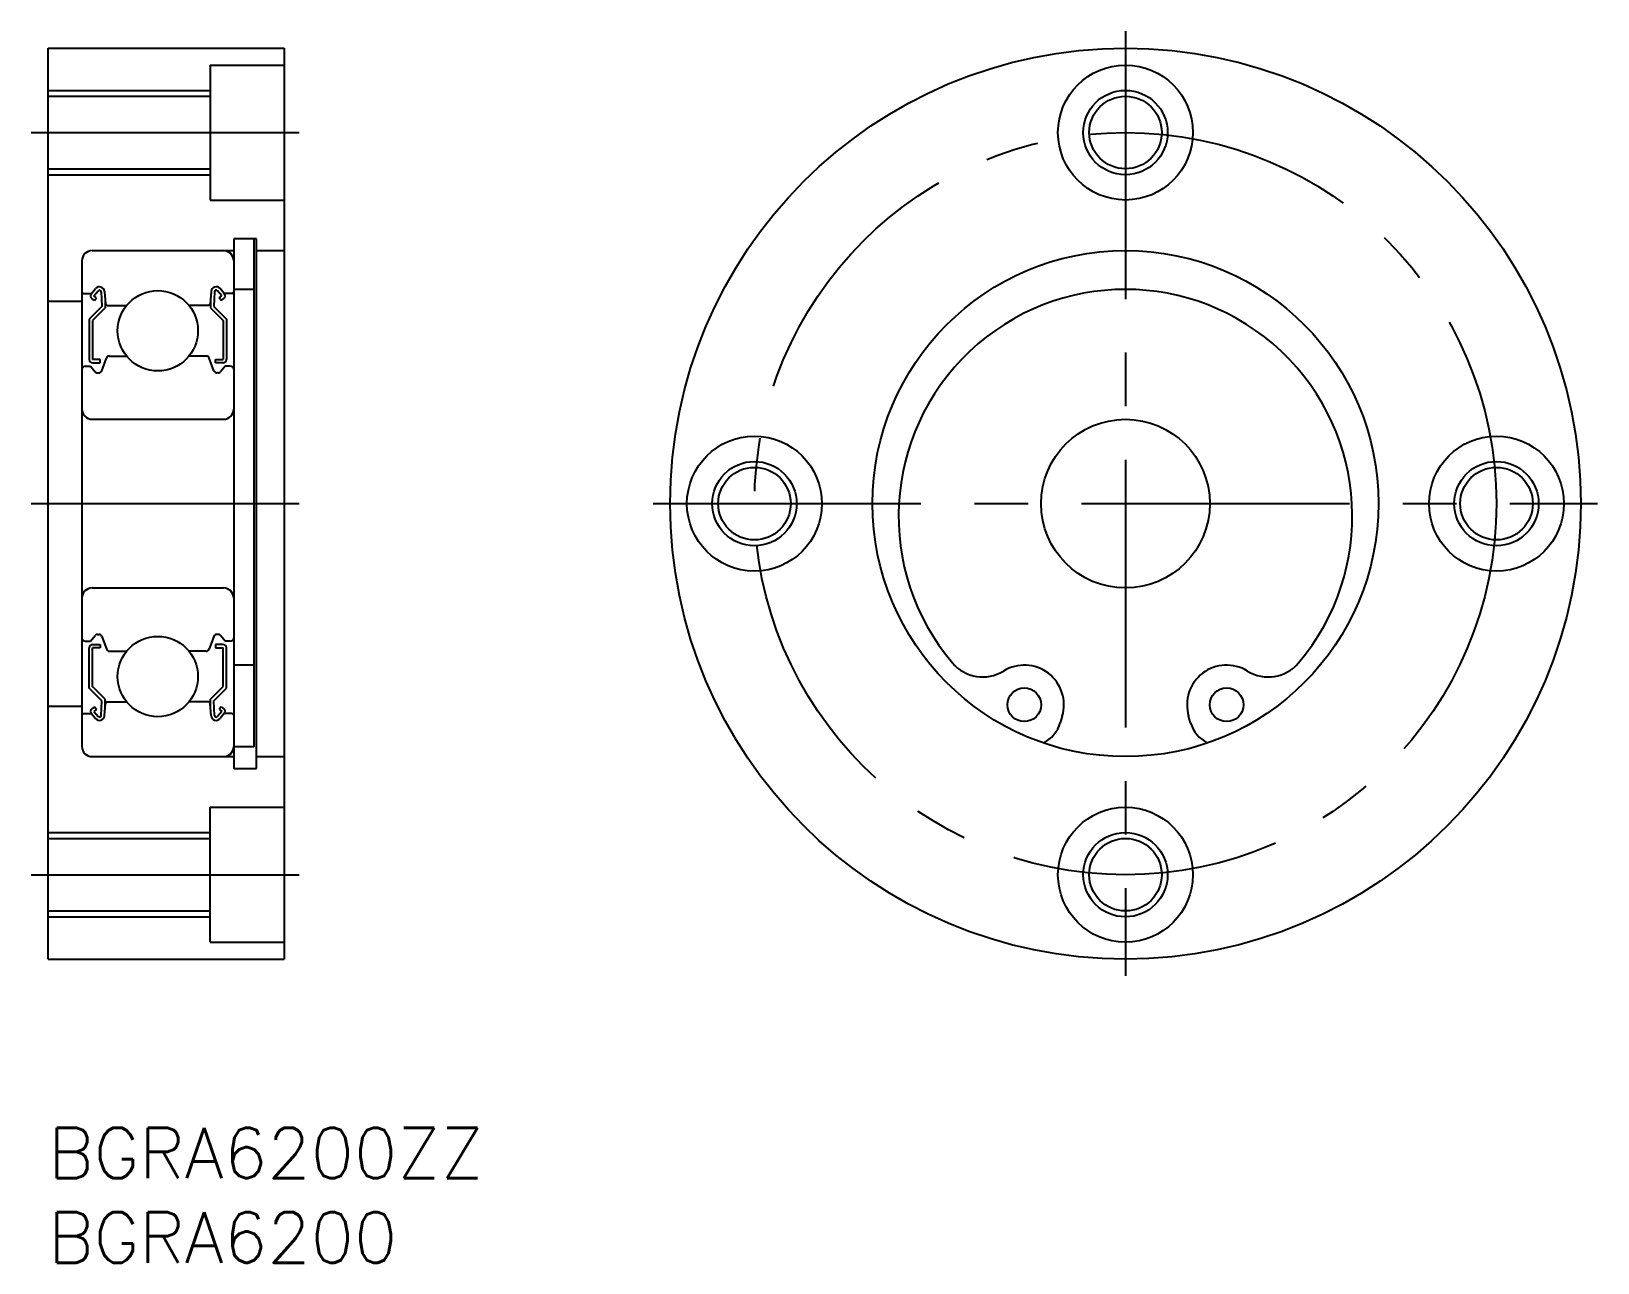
# Model space of a CAD drawing. Extents: x -1 to 91.9, y -8 to 65.
import ezdxf

# ---------------------------------------------------------------- set-up
doc = ezdxf.new("R2010")
doc.units = 0
doc.header["$LTSCALE"] = 0.5
doc.linetypes.add('CENTER', pattern=[50.8, 31.75, -6.35, 6.35, -6.35])
for name, color, linetype in [('MSM_CENTER', 1, 'CENTER'), ('MSM_CONTINUOUS', 7, 'CONTINUOUS'), ('MSM_NARROW', 5, 'CONTINUOUS'), ('MSM_PART_NUMBER', 7, 'CONTINUOUS')]:
    doc.layers.add(name, color=color, linetype=linetype)
doc.styles.get("Standard").update_dxf_attribs({"font": 'txt.shx', "height": 3, "bigfont": 'bigfont.shx'})

# ---------------------------------------------------------------- blocks, each defined once
blk = doc.blocks.new('*U4')
at = {"layer": 'MSM_PART_NUMBER'}
blk.add_text('BGRA6200ZZ', height=3, dxfattribs=at).set_placement((0, -3))
blk = doc.blocks.new('*U5')
at = {"layer": 'MSM_PART_NUMBER'}
blk.add_text('BGRA6200', height=3, dxfattribs=at).set_placement((0, -8))

msp = doc.modelspace()

# ---------------------------------------------------------------- linework, layer by layer
at = {"layer": 'MSM_CENTER'}
for p, q in [((63.877, 65), (63.877, 9)), ((-1, 59), (15, 59)), ((-1, 37), (15, 37)), ((35.877, 37), (91.877, 37)), ((-1, 15), (15, 15))]:
    msp.add_line(p, q, dxfattribs=at)
msp.add_circle((63.877, 37), 22, dxfattribs=at)
at = {"layer": 'MSM_CONTINUOUS'}
for p, q in [((0, 10), (0, 64)), ((0, 64), (14, 64)), ((14, 64), (14, 10)), ((9.6, 63), (9.6, 55)), ((9.6, 63), (14, 63)), ((0, 61.15), (9.6, 61.15)), ((0, 56.85), (9.6, 56.85)), ((9.6, 55), (14, 55)), ((11, 52.7), (11, 21.3)), ((12.35, 52.7, -1.3), (11, 52.7, -1.3)), ((12.2, 52.7), (12.2, 22.58)), ((12.35, 21.3, -0.1), (12.35, 52.7, -0.1)), ((2, 51.4), (2, 22.6)), ((2.6, 52), (11, 52)), ((12.35, 52), (14, 52)), ((2.1, 49.45), (2.56, 49.45)), ((2.56, 49.45), (2.81, 49.747)), ((2.713, 49.321), (2.963, 49.619)), ((2.866, 49.193), (2.713, 49.321)), ((3.14, 49.56), (3.183, 48.683)), ((3.338, 49.581), (3.403, 48.841)), ((9.662, 49.581), (9.597, 48.841)), ((9.86, 49.56), (9.817, 48.683)), ((10.287, 49.321), (10.037, 49.619)), ((10.134, 49.193), (10.287, 49.321)), ((10.44, 49.45), (10.19, 49.747)), ((10.9, 49.45), (10.44, 49.45)), ((12.2, 49.7, -1.3), (11, 49.7, -1.3)), ((0, 49), (2, 49)), ((3.183, 48.683), (2.433, 47.933)), ((2.738, 49.04), (2.585, 49.168)), ((3.383, 48.6), (2.633, 47.85)), ((2.738, 49.04), (2.866, 49.193)), ((3.383, 49.07), (3.383, 48.6)), ((3.503, 48.75), (4.651, 48.75)), ((9.497, 48.75), (8.349, 48.75)), ((9.617, 49.07), (9.617, 48.6)), ((9.617, 48.6), (10.367, 47.85)), ((9.817, 48.683), (10.567, 47.933)), ((10.262, 49.04), (10.134, 49.193)), ((10.262, 49.04), (10.415, 49.168)), ((2.433, 47.933), (2.433, 45.55)), ((2.633, 47.85), (2.633, 45.55)), ((10.367, 47.85), (10.367, 45.55)), ((10.567, 47.933), (10.567, 45.55)), ((3.083, 45.55), (2.633, 45.55)), ((3.083, 45.35), (3.083, 45.55)), ((3.182, 44.882), (3.45, 45.618)), ((3.638, 45.75), (4.651, 45.75)), ((9.362, 45.75), (8.349, 45.75)), ((9.818, 44.882), (9.55, 45.618)), ((9.917, 45.55), (10.367, 45.55)), ((9.917, 45.35), (9.917, 45.55)), ((2.2, 45.15), (2.5, 45.15)), ((2.5, 45.15), (2.776, 44.821)), ((2.633, 45.35), (3.083, 45.35)), ((2.929, 44.75), (2.994, 44.75)), ((10.367, 45.35), (9.917, 45.35)), ((10.071, 44.75), (10.006, 44.75)), ((10.5, 45.15), (10.224, 44.821)), ((10.8, 45.15), (10.5, 45.15)), ((2.6, 42), (10.4, 42)), ((0, 37), (0, 37)), ((2.6, 32), (10.4, 32)), ((2.2, 28.85), (2.5, 28.85)), ((2.5, 28.85), (2.776, 29.179)), ((2.929, 29.25), (2.994, 29.25)), ((3.182, 29.118), (3.45, 28.382)), ((9.818, 29.118), (9.55, 28.382)), ((10.071, 29.25), (10.006, 29.25)), ((10.5, 28.85), (10.224, 29.179)), ((10.8, 28.85), (10.5, 28.85)), ((2.433, 26.067), (2.433, 28.45)), ((2.633, 28.65), (3.083, 28.65)), ((2.633, 26.15), (2.633, 28.45)), ((3.083, 28.45), (2.633, 28.45)), ((3.083, 28.65), (3.083, 28.45)), ((3.638, 28.25), (4.651, 28.25)), ((9.362, 28.25), (8.349, 28.25)), ((10.367, 28.65), (9.917, 28.65)), ((9.917, 28.65), (9.917, 28.45)), ((9.917, 28.45), (10.367, 28.45)), ((10.367, 26.15), (10.367, 28.45)), ((10.567, 26.067), (10.567, 28.45)), ((12.2, 27.424, -1.3), (11, 27.424, -1.3)), ((3.183, 25.317), (2.433, 26.067)), ((3.383, 25.4), (2.633, 26.15)), ((9.617, 25.4), (10.367, 26.15)), ((9.817, 25.317), (10.567, 26.067)), ((3.14, 24.44), (3.183, 25.317)), ((3.338, 24.419), (3.403, 25.159)), ((3.383, 24.93), (3.383, 25.4)), ((3.503, 25.25), (4.651, 25.25)), ((3.79, 25.25), (3.79, 25.25)), ((4.077, 25.25), (4.077, 25.25)), ((9.497, 25.25), (8.349, 25.25)), ((9.662, 24.419), (9.597, 25.159)), ((9.617, 24.93), (9.617, 25.4)), ((9.86, 24.44), (9.817, 25.317)), ((0, 25), (2, 25)), ((2.1, 24.55), (2.56, 24.55)), ((2.56, 24.55), (2.81, 24.253)), ((2.738, 24.96), (2.585, 24.832)), ((2.866, 24.807), (2.713, 24.679)), ((2.713, 24.679), (2.963, 24.381)), ((2.738, 24.96), (2.866, 24.807)), ((10.287, 24.679), (10.037, 24.381)), ((10.262, 24.96), (10.134, 24.807)), ((10.134, 24.807), (10.287, 24.679)), ((10.44, 24.55), (10.19, 24.253)), ((10.262, 24.96), (10.415, 24.832)), ((10.9, 24.55), (10.44, 24.55)), ((60.13, 24.404), (60.012, 24.01)), ((67.742, 24.01), (67.625, 24.404)), ((12.2, 22.58, -1.3), (11, 22.58, -1.3)), ((2.6, 22), (11, 22)), ((12.35, 22), (14, 22)), ((11, 21.3, -1.3), (12.35, 21.3, -1.3)), ((9.6, 11), (9.6, 19)), ((9.6, 19), (14, 19)), ((0, 17.15), (9.6, 17.15)), ((0, 12.85), (9.6, 12.85)), ((9.6, 11), (14, 11)), ((0, 10), (14, 10))]:
    msp.add_line(p, q, dxfattribs=at)
for centre, radius in [((63.877, 37), 27), ((63.877, 59), 4), ((63.877, 59), 2.15), ((63.877, 37), 15), ((6.5, 47.25), 2.381), ((63.877, 37), 5), ((41.877, 37), 4), ((85.877, 37), 4), ((41.877, 37), 2.15), ((85.877, 37), 2.15), ((6.5, 26.75), 2.381), ((57.877, 25.074), 1), ((69.877, 25.074), 1), ((63.877, 15), 4), ((63.877, 15), 2.15)]:
    msp.add_circle(centre, radius, dxfattribs=at)
for centre, radius, start, end in [((2.6, 51.4), 0.6, 90, 180), ((10.4, 51.4), 0.6, 0, 90), ((2.1, 49.55), 0.1, 180, 270), ((2.713, 49.321), 0.2, 140.00293, 230.08703), ((3.039, 49.555), 0.3, 4.99676, 140.00293), ((3.04, 49.555), 0.1, 2.81982, 140.00215), ((9.961, 49.555), 0.3, 39.99707, 175.00324), ((9.96, 49.555), 0.1, 39.99785, 177.18018), ((10.287, 49.321), 0.2, 309.91297, 39.99707), ((10.9, 49.55), 0.1, 270, 0), ((63.877, 36.25), 13.45, 319.72222, 220.27778), ((3.503, 48.85), 0.1, 184.99676, 269.9995), ((9.497, 48.85), 0.1, 270.0005, 355.00324), ((2.633, 45.55), 0.2, 180, 270), ((3.638, 45.55), 0.2, 90, 159.99139), ((9.362, 45.55), 0.2, 20.00861, 90), ((10.367, 45.55), 0.2, 270, 0), ((2.2, 44.95), 0.2, 90, 180), ((2.929, 44.95), 0.2, 219.99503, 270), ((2.994, 44.95), 0.2, 270, 339.99139), ((10.006, 44.95), 0.2, 200.00861, 270), ((10.071, 44.95), 0.2, 270, 320.00497), ((10.8, 44.95), 0.2, 0, 90), ((2.6, 42.6), 0.6, 180, 270), ((10.4, 42.6), 0.6, 270, 0), ((2.6, 31.4), 0.6, 90, 180), ((10.4, 31.4), 0.6, 0, 90), ((2.2, 29.05), 0.2, 180, 270), ((2.929, 29.05), 0.2, 90, 140.00497), ((2.994, 29.05), 0.2, 20.00861, 90), ((10.006, 29.05), 0.2, 90, 159.99139), ((10.071, 29.05), 0.2, 39.99503, 90), ((10.8, 29.05), 0.2, 270, 0), ((2.633, 28.45), 0.2, 90, 180), ((3.638, 28.45), 0.2, 200.00861, 270), ((9.362, 28.45), 0.2, 270, 339.99139), ((10.367, 28.45), 0.2, 0, 90), ((55.409, 29.074), 2.35, 220.27778, 301.68116), ((57.877, 25.074), 2.35, 343.43096, 121.68116), ((69.877, 25.074), 2.35, 58.31884, 196.56904), ((72.346, 29.074), 2.35, 238.31884, 319.72221), ((3.503, 25.15), 0.1, 90.0005, 175.00324), ((9.497, 25.15), 0.1, 4.99676, 89.9995), ((2.1, 24.45), 0.1, 90, 180), ((2.713, 24.679), 0.2, 129.91297, 219.99707), ((3.039, 24.445), 0.3, 219.99707, 355.00324), ((3.04, 24.445), 0.1, 219.99785, 357.18018), ((9.961, 24.445), 0.3, 184.99676, 320.00293), ((9.96, 24.445), 0.1, 182.81982, 320.00215), ((10.287, 24.679), 0.2, 320.00293, 50.08703), ((10.9, 24.45), 0.1, 0, 90), ((58.096, 24.58), 2, 297.60264, 343.43096), ((69.659, 24.58), 2, 196.56904, 242.39736), ((2.6, 22.6), 0.6, 180, 270), ((10.4, 22.6), 0.6, 270, 0)]:
    msp.add_arc(centre, radius, start, end, dxfattribs=at)
at = {"layer": 'MSM_NARROW'}
for p, q in [((0, 61.5), (9.6, 61.5)), ((0, 56.5), (9.6, 56.5)), ((0, 17.5), (9.6, 17.5)), ((0, 12.5), (9.6, 12.5))]:
    msp.add_line(p, q, dxfattribs=at)
for centre in [(63.877, 59), (41.877, 37), (85.877, 37), (63.877, 15)]:
    msp.add_circle(centre, 2.5, dxfattribs=at)

# ---------------------------------------------------------------- block references
at = {"layer": 'MSM_CONTINUOUS'}
for name in ['*U4', '*U5']:
    msp.add_blockref(name, (0, 0), dxfattribs=at)

doc.saveas('drawing.dxf')
